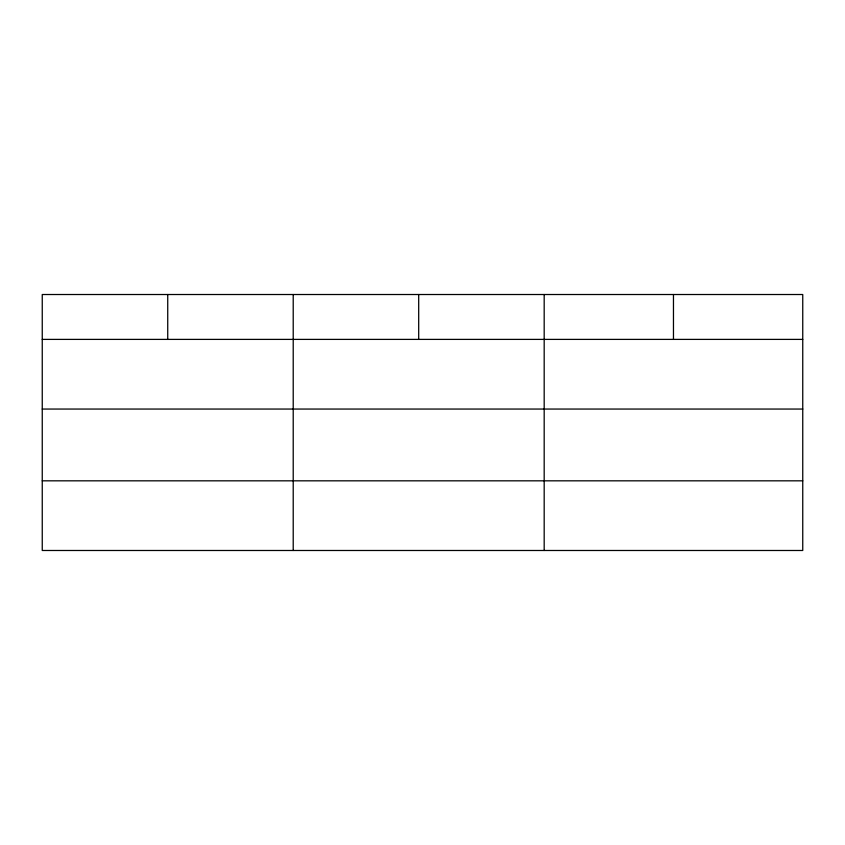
<?xml version="1.0" encoding="UTF-8"?>
<svg xmlns="http://www.w3.org/2000/svg" width="845" height="845" viewBox="0 0 845 845"><rect width="100%" height="100%" fill="white"/><g stroke="black" fill="none" stroke-linecap="round" stroke-linejoin="round"><path stroke-width="1.27" d="M802.75 409.054L802.75 294.514L42.25 294.514L42.25 550.486L802.75 550.486L802.75 409.054L42.25 409.054M42.25 339.394L802.75 339.394M42.25 480.826L802.75 480.826M673.465 294.514L673.465 339.394M544.18 294.514L544.18 550.486M418.697 294.514L418.697 339.394M293.215 294.514L293.215 550.486M167.732 294.514L167.732 339.394"/></g></svg>
